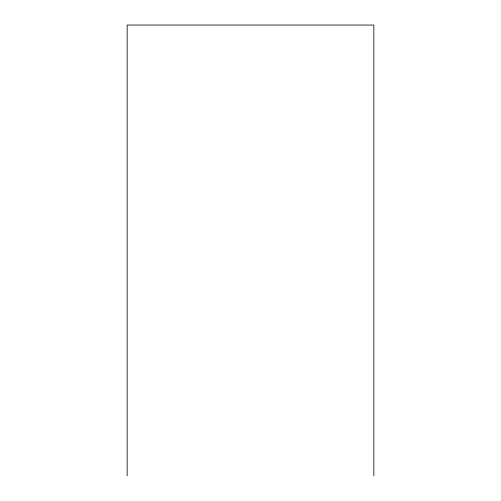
<?xml version="1.0" encoding="UTF-8"?>
<svg xmlns="http://www.w3.org/2000/svg" width="501" height="501" viewBox="0 0 501 501"><rect width="100%" height="100%" fill="white"/><g stroke="black" fill="none" stroke-linecap="round" stroke-linejoin="round"><path stroke-width="0.75" d="M373.846 475.95L373.846 25.05L127.154 25.05L127.154 475.95"/></g></svg>
